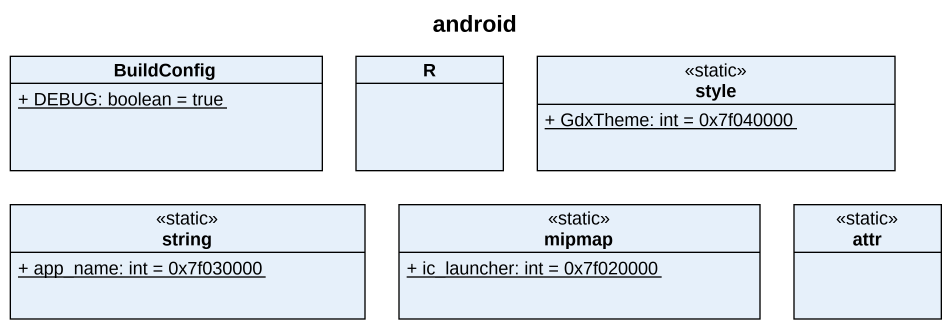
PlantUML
@startuml
title android
hide circle
hide empty members
skinparam classAttributeIconSize 0
class BuildConfig {
  {static} + DEBUG: boolean = true
}
class R
class style <<static>> {
  {static} + GdxTheme: int = 0x7f040000
}
class string <<static>> {
  {static} + app_name: int = 0x7f030000
}
class mipmap <<static>> {
  {static} + ic_launcher: int = 0x7f020000
}
class attr <<static>>
@enduml
